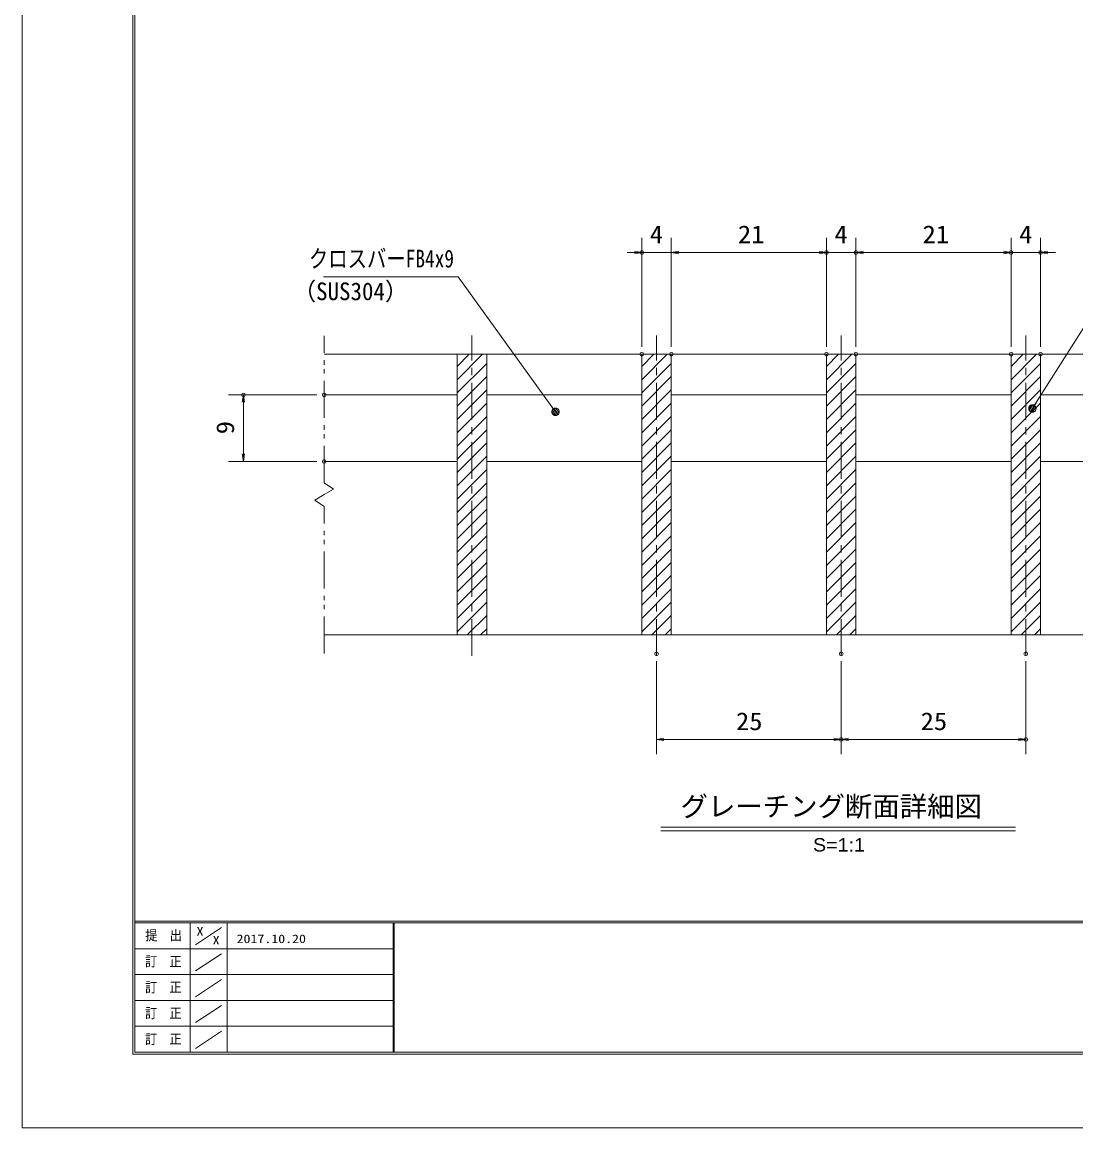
# Model space of a CAD drawing. Units: millimetres, scale not verified, with parts at other scales. Extents: x -1050 to 1050, y -742 to 742.
# Drawn here: x -1050 to -337, y -742 to 6 of the extents above; entities that cross this region are included whole.
import ezdxf
from ezdxf.enums import TextEntityAlignment as Align

# ---------------------------------------------------------------- set-up
doc = ezdxf.new("R2010")
doc.units = ezdxf.units.MM
doc.header["$LTSCALE"] = 5
doc.header["$PDMODE"] = 32
doc.header["$PDSIZE"] = 2.5
doc.linetypes.add('CHAIN1', pattern=[8, 5, -1, 1, -1])
doc.linetypes.add('DOUBLE_CHAIN1', pattern=[8.8, 5, -1, 0.6, -0.6, 0.6, -1])
for name, color, linetype, lineweight in [('0-0_7-図\u3000枠', 4, 'Continuous', 9), ('0-1_寸法注釈', 2, 'Continuous', 9), ('0-2_想像線', 134, 'DOUBLE_CHAIN1', 9), ('0-3_ハッチング', 4, 'Continuous', 9), ('0-4_0', 2, 'Continuous', 9), ('0-5_DEFPOINTS', 134, 'Continuous', 9), ('0-7_蓋', 5, 'Continuous', 9), ('0-9_中心線', 6, 'CHAIN1', 9)]:
    doc.layers.add(name, color=color, linetype=linetype, lineweight=lineweight)
doc.styles.add('HG丸ｺﾞｼｯｸM-PRO', font='')
doc.styles.add('ＭＳ ゴシック', font='')
doc.styles.get('HG丸ｺﾞｼｯｸM-PRO').set_extended_font_data('HG丸ｺﾞｼｯｸM-PRO')
doc.styles.get('ＭＳ ゴシック').set_extended_font_data('MS Gothic')

# ---------------------------------------------------------------- blocks, each defined once
blk = doc.blocks.new('_OPEN')
at = {"layer": '0-4_0'}
blk.add_line((0, 0), (-5, 0), dxfattribs=at)
blk.add_lwpolyline([(-5, 0.833), (0, 0), (-5, -0.833)], dxfattribs=at)
blk = doc.blocks.new('_Dot')
at = {"layer": '0-4_0'}
for p, q in [((-2.5, 0), (-5, 0)), ((2.445, 0.5), (-2.445, 0.5)), ((1.997, 1.5), (-1.997, 1.5)), ((2.289, -0.995), (-2.289, -0.995)), ((1.499, -1.995), (-1.499, -1.995))]:
    blk.add_line(p, q, dxfattribs=at)
for points in [[(2.5, 0), (2.48, 0.313), (2.421, 0.622), (2.324, 0.92), (2.191, 1.204), (2.023, 1.469), (1.822, 1.711), (1.594, 1.926), (1.34, 2.111), (1.064, 2.262), (0.773, 2.378), (0.468, 2.456), (0.157, 2.495), (-0.157, 2.495), (-0.468, 2.456), (-0.773, 2.378), (-1.064, 2.262), (-1.34, 2.111), (-1.594, 1.926), (-1.822, 1.711), (-2.023, 1.469), (-2.191, 1.204), (-2.324, 0.92), (-2.421, 0.622), (-2.48, 0.313), (-2.5, 0), (0, 0)], [(-2.5, 0), (-2.48, -0.313), (-2.421, -0.622), (-2.324, -0.92), (-2.191, -1.204), (-2.023, -1.469), (-1.822, -1.711), (-1.594, -1.926), (-1.34, -2.111), (-1.064, -2.262), (-0.773, -2.378), (-0.468, -2.456), (-0.157, -2.495), (0.157, -2.495), (0.468, -2.456), (0.773, -2.378), (1.064, -2.262), (1.34, -2.111), (1.594, -1.926), (1.822, -1.711), (2.023, -1.469), (2.191, -1.204), (2.324, -0.92), (2.421, -0.622), (2.48, -0.313), (2.5, 0), (0, 0)]]:
    blk.add_lwpolyline(points, close=True, dxfattribs=at)

msp = doc.modelspace()

# ---------------------------------------------------------------- linework, layer by layer
at = {"layer": '0-0_7-図\u3000枠'}
for p, q in [((-975, -692.5), (-975, 692.5)), ((-973.75, -691.25), (-973.75, 691.25)), ((998.75, -602.5), (-973.75, -602.5)), ((998.75, -603.75), (-973.75, -603.75)), ((-936.25, -691.192), (-936.25, -603.75)), ((-911.25, -603.75), (-911.25, -691.192)), ((-798.75, -603.75), (-798.75, -691.192)), ((-798, -603.75), (-798, -691.192)), ((-932.5, -618.606), (-915, -606.924)), ((-798.75, -621.25), (-973.75, -621.25)), ((-932.5, -636.247), (-915, -624.565)), ((-798.75, -638.75), (-973.75, -638.75)), ((-932.5, -653.747), (-915, -642.065)), ((-798.75, -656.25), (-973.75, -656.25)), ((-932.5, -671.247), (-915, -659.565)), ((-798.75, -673.75), (-973.75, -673.75)), ((-932.5, -688.747), (-915, -677.065)), ((1000, -692.5), (-975, -692.5)), ((998.75, -691.25), (-973.75, -691.25))]:
    msp.add_line(p, q, dxfattribs=at)
at = {"layer": '0-1_寸法注釈'}
for p, q in [((-630.45, -213.808), (-630.45, -139.9)), ((-610.45, -213.808), (-610.45, -139.9)), ((-610.45, -213.808), (-610.45, -139.9)), ((-505.45, -213.808), (-505.45, -139.9)), ((-505.45, -213.808), (-505.45, -139.9)), ((-485.45, -213.808), (-485.45, -139.9)), ((-485.45, -213.808), (-485.45, -139.9)), ((-380.45, -213.808), (-380.45, -139.9)), ((-380.45, -213.808), (-380.45, -139.9)), ((-360.45, -213.808), (-360.45, -139.9)), ((-635.45, -149.9), (-640.45, -149.9)), ((-610.45, -149.9), (-630.45, -149.9)), ((-605.45, -149.9), (-600.45, -149.9)), ((-605.45, -149.9), (-510.45, -149.9)), ((-510.45, -149.9), (-515.45, -149.9)), ((-505.45, -149.9), (-485.45, -149.9)), ((-480.45, -149.9), (-385.45, -149.9)), ((-480.45, -149.9), (-475.45, -149.9)), ((-385.45, -149.9), (-390.45, -149.9)), ((-380.45, -149.9), (-360.45, -149.9)), ((-355.45, -149.9), (-350.45, -149.9)), ((-850.45, -246.308), (-910.2, -246.308)), ((-900.2, -286.308), (-900.2, -251.308)), ((-850.45, -291.308), (-910.2, -291.308)), ((-620.45, -426.51), (-620.45, -489.529)), ((-495.45, -426.51), (-495.45, -489.529)), ((-495.45, -426.51), (-495.45, -489.529)), ((-370.45, -426.51), (-370.45, -489.529)), ((-615.45, -479.529), (-500.45, -479.529)), ((-490.45, -479.529), (-375.45, -479.529)), ((-617.576, -538.827), (-377.371, -538.827)), ((-617.576, -541.327), (-377.371, -541.327))]:
    msp.add_line(p, q, dxfattribs=at)
for points in [[(-845.854, -166.345), (-754.681, -166.345), (-689.457, -256.954)], [(-214.764, -170.417), (-311.954, -170.417), (-365.465, -254.666)]]:
    msp.add_lwpolyline(points, dxfattribs=at)
at = {"layer": '0-2_想像線'}
for p, q in [((-845.45, -305.859), (-845.45, -206.308)), ((-845.45, -305.859), (-839.157, -310.072)), ((-839.157, -310.072), (-845.45, -313.808)), ((-845.45, -421.308), (-845.45, -321.757))]:
    msp.add_line(p, q, dxfattribs=at)
msp.add_lwpolyline([(-845.45, -321.757), (-851.743, -317.545), (-845.45, -313.808)], dxfattribs=at)
at = {"layer": '0-3_ハッチング'}
for p, q in [((-755.45, -227.019), (-747.239, -218.808)), ((-755.45, -235.999), (-738.259, -218.808)), ((-630.45, -227.019), (-622.239, -218.808)), ((-630.45, -235.999), (-613.259, -218.808)), ((-505.45, -227.019), (-497.239, -218.808)), ((-505.45, -235.999), (-488.259, -218.808)), ((-380.45, -227.019), (-372.239, -218.808)), ((-380.45, -235.999), (-363.259, -218.808)), ((-755.45, -244.98), (-735.45, -224.98)), ((-630.45, -244.98), (-610.45, -224.98)), ((-505.45, -244.98), (-485.45, -224.98)), ((-380.45, -244.98), (-360.45, -224.98)), ((-755.45, -253.96), (-735.45, -233.96)), ((-630.45, -253.96), (-610.45, -233.96)), ((-505.45, -253.96), (-485.45, -233.96)), ((-380.45, -253.96), (-360.45, -233.96)), ((-755.45, -262.94), (-735.45, -242.94)), ((-630.45, -262.94), (-610.45, -242.94)), ((-505.45, -262.94), (-485.45, -242.94)), ((-380.45, -262.94), (-360.45, -242.94)), ((-755.45, -271.92), (-735.45, -251.92)), ((-630.45, -271.92), (-610.45, -251.92)), ((-505.45, -271.92), (-485.45, -251.92)), ((-380.45, -271.92), (-360.45, -251.92)), ((-755.45, -280.901), (-735.45, -260.901)), ((-630.45, -280.901), (-610.45, -260.901)), ((-505.45, -280.901), (-485.45, -260.901)), ((-380.45, -280.901), (-360.45, -260.901)), ((-755.45, -289.881), (-735.45, -269.881)), ((-630.45, -289.881), (-610.45, -269.881)), ((-505.45, -289.881), (-485.45, -269.881)), ((-380.45, -289.881), (-360.45, -269.881)), ((-755.45, -298.861), (-735.45, -278.861)), ((-630.45, -298.861), (-610.45, -278.861)), ((-505.45, -298.861), (-485.45, -278.861)), ((-380.45, -298.861), (-360.45, -278.861)), ((-755.45, -307.841), (-735.45, -287.841)), ((-630.45, -307.841), (-610.45, -287.841)), ((-505.45, -307.841), (-485.45, -287.841)), ((-380.45, -307.841), (-360.45, -287.841)), ((-755.45, -316.822), (-735.45, -296.822)), ((-630.45, -316.822), (-610.45, -296.822)), ((-505.45, -316.822), (-485.45, -296.822)), ((-380.45, -316.822), (-360.45, -296.822)), ((-755.45, -325.802), (-735.45, -305.802)), ((-630.45, -325.802), (-610.45, -305.802)), ((-505.45, -325.802), (-485.45, -305.802)), ((-380.45, -325.802), (-360.45, -305.802)), ((-755.45, -334.782), (-735.45, -314.782)), ((-630.45, -334.782), (-610.45, -314.782)), ((-505.45, -334.782), (-485.45, -314.782)), ((-380.45, -334.782), (-360.45, -314.782)), ((-755.45, -343.762), (-735.45, -323.762)), ((-630.45, -343.762), (-610.45, -323.762)), ((-505.45, -343.762), (-485.45, -323.762)), ((-380.45, -343.762), (-360.45, -323.762)), ((-755.45, -352.743), (-735.45, -332.743)), ((-630.45, -352.743), (-610.45, -332.743)), ((-505.45, -352.743), (-485.45, -332.743)), ((-380.45, -352.743), (-360.45, -332.743)), ((-755.45, -361.723), (-735.45, -341.723)), ((-630.45, -361.723), (-610.45, -341.723)), ((-505.45, -361.723), (-485.45, -341.723)), ((-380.45, -361.723), (-360.45, -341.723)), ((-755.45, -370.703), (-735.45, -350.703)), ((-630.45, -370.703), (-610.45, -350.703)), ((-505.45, -370.703), (-485.45, -350.703)), ((-380.45, -370.703), (-360.45, -350.703)), ((-755.45, -379.684), (-735.45, -359.684)), ((-630.45, -379.684), (-610.45, -359.684)), ((-505.45, -379.684), (-485.45, -359.684)), ((-380.45, -379.684), (-360.45, -359.684)), ((-755.45, -388.664), (-735.45, -368.664)), ((-630.45, -388.664), (-610.45, -368.664)), ((-505.45, -388.664), (-485.45, -368.664)), ((-380.45, -388.664), (-360.45, -368.664)), ((-755.45, -397.644), (-735.45, -377.644)), ((-630.45, -397.644), (-610.45, -377.644)), ((-505.45, -397.644), (-485.45, -377.644)), ((-380.45, -397.644), (-360.45, -377.644)), ((-755.45, -406.624), (-735.45, -386.624)), ((-630.45, -406.624), (-610.45, -386.624)), ((-505.45, -406.624), (-485.45, -386.624)), ((-380.45, -406.624), (-360.45, -386.624)), ((-748.654, -408.808), (-735.45, -395.605)), ((-623.654, -408.808), (-610.45, -395.605)), ((-498.654, -408.808), (-485.45, -395.605)), ((-373.654, -408.808), (-360.45, -395.605)), ((-739.674, -408.808), (-735.45, -404.585)), ((-614.674, -408.808), (-610.45, -404.585)), ((-489.674, -408.808), (-485.45, -404.585)), ((-364.674, -408.808), (-360.45, -404.585))]:
    msp.add_line(p, q, dxfattribs=at)
for points in [[(-735.45, -218.808), (-755.45, -218.808), (-755.45, -408.808), (-735.45, -408.808)], [(-610.45, -218.808), (-630.45, -218.808), (-630.45, -408.808), (-610.45, -408.808)], [(-485.45, -218.808), (-505.45, -218.808), (-505.45, -408.808), (-485.45, -408.808)], [(-360.45, -218.808), (-380.45, -218.808), (-380.45, -408.808), (-360.45, -408.808)]]:
    msp.add_lwpolyline(points, close=True, dxfattribs=at)
at = {"layer": '0-5_DEFPOINTS'}
msp.add_lwpolyline([(-1050, -742.5), (-1050, 742.5), (1050, 742.5), (1050, -742.5)], close=True, dxfattribs=at)
for p in [(-630.45, -149.9), (-505.45, -149.9), (-485.45, -149.9), (-380.45, -149.9), (-360.45, -149.9), (-630.45, -218.808), (-610.45, -218.808), (-505.45, -218.808), (-485.45, -218.808), (-380.45, -218.808), (-360.45, -218.808), (-900.2, -246.308), (-845.45, -246.308), (-845.45, -291.308), (-620.45, -421.51), (-495.45, -421.51), (-370.45, -421.51), (-495.45, -479.529), (-370.45, -479.529)]:
    msp.add_point(p, dxfattribs=at)
at = {"layer": '0-7_蓋'}
for p, q in [((-845.45, -218.808), (-145.45, -218.808)), ((-755.45, -218.808), (-735.45, -218.808)), ((-755.45, -218.808), (-755.45, -408.808)), ((-735.45, -408.808), (-735.45, -218.808)), ((-630.45, -218.808), (-610.45, -218.808)), ((-630.45, -218.808), (-630.45, -408.808)), ((-610.45, -408.808), (-610.45, -218.808)), ((-505.45, -218.808), (-485.45, -218.808)), ((-505.45, -218.808), (-505.45, -408.808)), ((-485.45, -408.808), (-485.45, -218.808)), ((-380.45, -218.808), (-360.45, -218.808)), ((-380.45, -218.808), (-380.45, -408.808)), ((-360.45, -408.808), (-360.45, -218.808)), ((-845.45, -246.308), (-755.45, -246.308)), ((-735.45, -246.308), (-630.45, -246.308)), ((-610.45, -246.308), (-505.45, -246.308)), ((-485.45, -246.308), (-380.45, -246.308)), ((-360.45, -246.308), (-255.45, -246.308)), ((-845.45, -291.308), (-755.45, -291.308)), ((-735.45, -291.308), (-630.45, -291.308)), ((-610.45, -291.308), (-505.45, -291.308)), ((-485.45, -291.308), (-380.45, -291.308)), ((-360.45, -291.308), (-255.45, -291.308)), ((-845.45, -408.808), (-145.45, -408.808)), ((-755.45, -408.808), (-735.45, -408.808)), ((-630.45, -408.808), (-610.45, -408.808)), ((-505.45, -408.808), (-485.45, -408.808)), ((-380.45, -408.808), (-360.45, -408.808))]:
    msp.add_line(p, q, dxfattribs=at)
at = {"layer": '0-9_中心線'}
for p, q in [((-745.45, -423.035), (-745.45, -206.106)), ((-620.45, -423.035), (-620.45, -206.106)), ((-495.45, -423.035), (-495.45, -206.106)), ((-370.45, -423.035), (-370.45, -206.106))]:
    msp.add_line(p, q, dxfattribs=at)

# ---------------------------------------------------------------- block references
at = {"layer": '0-1_寸法注釈'}
for p in [(-630.45, -149.9), (-505.45, -149.9), (-505.45, -149.9), (-380.45, -149.9), (-380.45, -149.9), (-495.45, -479.529), (-370.45, -479.529)]:
    msp.add_blockref('_OPEN', p, dxfattribs=at)
for name, p, rotation in [('_OPEN', (-610.45, -149.9), 180), ('_OPEN', (-610.45, -149.9), 180), ('_OPEN', (-485.45, -149.9), 180), ('_OPEN', (-485.45, -149.9), 180), ('_OPEN', (-360.45, -149.9), 180), ('_OPEN', (-900.2, -246.308), 90), ('_Dot', (-688.867, -257.761), 306.16213), ('_Dot', (-366.009, -255.506), 237.09638), ('_OPEN', (-900.2, -291.308), 270), ('_OPEN', (-620.45, -479.529), 180), ('_OPEN', (-495.45, -479.529), 180)]:
    msp.add_blockref(name, p, dxfattribs=dict(at, rotation=rotation))

# ---------------------------------------------------------------- texts
at = {"layer": '0-0_7-図\u3000枠', "color": 5, "style": 'ＭＳ ゴシック'}
for s, height, width, p in [('提\u3000出', 6.745, 0.9, (-966.593, -617.56)), ('X', 5.755, 1.2, (-931.902, -614.076)), ('X', 5.755, 1.2, (-920.995, -620.022)), ('2017.10.20', 5.755, 1.2, (-904.801, -619.113)), ('訂\u3000正', 6.745, 0.9, (-966.76, -635.201)), ('訂\u3000正', 6.745, 0.9, (-966.76, -652.701)), ('訂\u3000正', 6.745, 0.9, (-966.76, -670.201)), ('訂\u3000正', 6.745, 0.9, (-966.76, -687.701))]:
    msp.add_text(s, height=height, dxfattribs=dict(at, width=width)).set_placement(p, align=Align.BOTTOM_LEFT)
at = {"layer": '0-1_寸法注釈', "color": 7}
for s, height, style, width, p in [('4', 12.02, 'ＭＳ ゴシック', 1.1, (-625.035, -147.213)), ('21', 12.02, 'ＭＳ ゴシック', 1.1, (-565.373, -147.213)), ('4', 12.02, 'ＭＳ ゴシック', 1.1, (-500.035, -147.213)), ('21', 12.02, 'ＭＳ ゴシック', 1.1, (-440.373, -147.213)), ('4', 12.02, 'ＭＳ ゴシック', 1.1, (-375.035, -147.213)), ('クロスバーFB4x9', 12.02, 'ＭＳ ゴシック', 0.8, (-855.875, -163.658)), ('（SUS304）', 12.02, 'ＭＳ ゴシック', 0.95, (-866.542, -185.801)), ('25', 12.02, 'ＭＳ ゴシック', 1.1, (-566.683, -476.842)), ('25', 12.02, 'ＭＳ ゴシック', 1.1, (-441.683, -476.842)), ('S=1:1', 9.054, 'HG丸ｺﾞｼｯｸM-PRO', 1.1, (-514.549, -558.128))]:
    msp.add_text(s, height=height, dxfattribs=dict(at, style=style, width=width)).set_placement(p, align=Align.BOTTOM_LEFT)
at = {"layer": '0-1_寸法注釈', "color": 7, "style": 'ＭＳ ゴシック', "width": 1.1}
msp.add_text('9', height=12.02, rotation=90, dxfattribs=at).set_placement((-902.887, -272.957), align=Align.BOTTOM_LEFT)
at = {"layer": '0-1_寸法注釈', "color": 7, "style": 'HG丸ｺﾞｼｯｸM-PRO'}
msp.add_text('グレーチング断面詳細図', height=13.6, dxfattribs=at).set_placement((-604.214, -535.716), align=Align.BOTTOM_LEFT)

doc.saveas('drawing.dxf')
